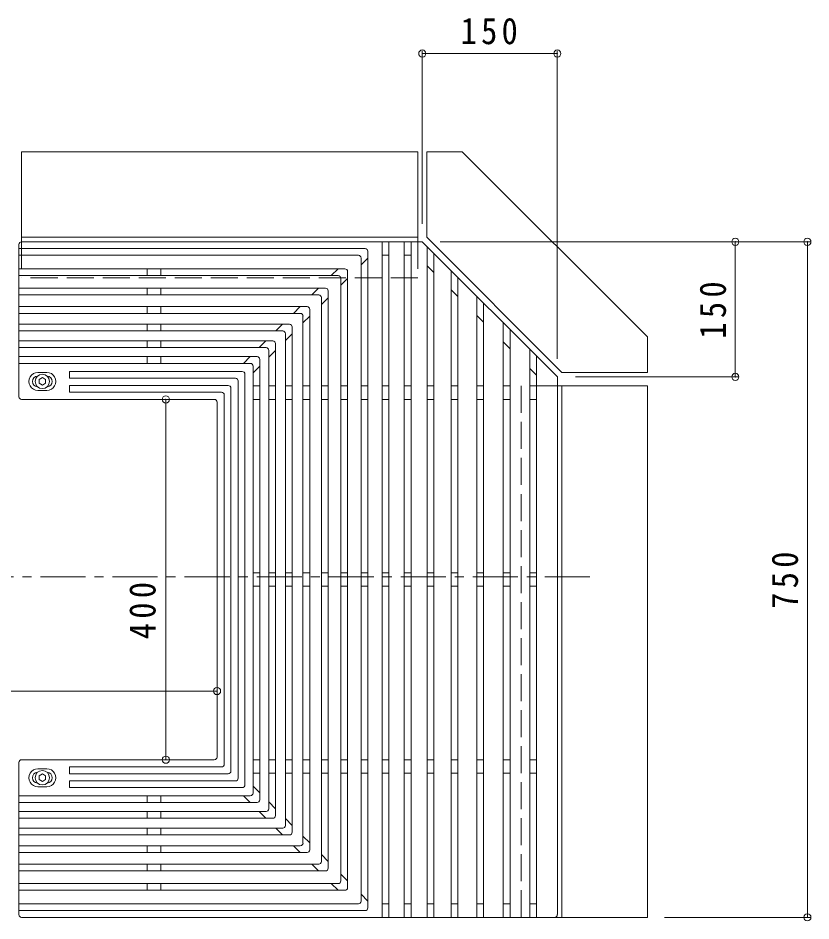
# Model space of a CAD drawing. Units: millimetres at full size, sheet at 1:10. Extents: x -1738 to 1878, y -1365 to 1063.
# Drawn here: x -877 to 4, y 61 to 1063 of the extents above; entities that cross this region are included whole.
import ezdxf

# ---------------------------------------------------------------- set-up
doc = ezdxf.new("R2010")
doc.units = ezdxf.units.MM
doc.header["$LTSCALE"] = 10
doc.header["$PDMODE"] = 32
doc.header["$PDSIZE"] = 8
doc.linetypes.add('CHAIN1', pattern=[8, 5, -1, 1, -1])
doc.linetypes.add('DASHED3', pattern=[4, 3, -1])
for name, color, linetype, lineweight in [('C-0', 3, 'Continuous', 13), ('C-1', 2, 'Continuous', 13), ('C-3', 6, 'Continuous', 13), ('C-4', 7, 'Continuous', 13)]:
    doc.layers.add(name, color=color, linetype=linetype, lineweight=lineweight)
doc.styles.add('ＭＳ ゴシック', font='')
doc.styles.get('ＭＳ ゴシック').set_extended_font_data('MS Gothic')

msp = doc.modelspace()

# ---------------------------------------------------------------- linework, layer by layer
at = {"layer": 'C-0'}
for p, q in [((-872.95, 814.75), (-427.95, 814.75)), ((-472.45, 814.75), (-472.45, 64.75)), ((-464.95, 814.75), (-464.95, 64.75)), ((-447.95, 814.75), (-447.95, 64.75)), ((-440.45, 814.75), (-440.45, 64.75)), ((-427.95, 814.75), (-277.94, 664.75)), ((-875.94, 811.75), (-875.94, 642.75)), ((-491.45, 807.25), (-875.94, 807.25)), ((-488.45, 75.25), (-488.45, 804.25)), ((-422.45, 809.25), (-422.45, 64.75)), ((-498.95, 799.75), (-875.94, 799.75)), ((-495.95, 82.75), (-495.95, 796.75)), ((-495.95, 789.14), (-488.45, 796.64)), ((-472.45, 799.75), (-464.95, 799.75)), ((-447.95, 799.75), (-440.45, 799.75)), ((-414.94, 801.75), (-414.94, 64.75)), ((-513.95, 784.75), (-875.94, 784.75)), ((-733.45, 777.25), (-733.45, 784.75)), ((-718.45, 777.25), (-718.45, 784.75)), ((-529.05, 777.25), (-521.55, 784.75)), ((-422.45, 788.04), (-414.94, 780.54)), ((-395.95, 782.75), (-395.95, 64.75)), ((-521.44, 777.25), (-875.94, 777.25)), ((-518.45, 105.25), (-518.45, 774.25)), ((-518.45, 766.64), (-510.94, 774.14)), ((-510.94, 97.75), (-510.94, 781.75)), ((-388.45, 775.25), (-388.45, 64.75)), ((-535.44, 763.25), (-875.94, 763.25)), ((-733.45, 755.75), (-733.45, 763.25)), ((-718.45, 755.75), (-718.45, 763.25)), ((-550.55, 755.75), (-543.05, 763.25)), ((-542.95, 755.75), (-875.94, 755.75)), ((-539.95, 126.75), (-539.95, 752.75)), ((-539.95, 745.14), (-532.45, 752.64)), ((-532.45, 119.25), (-532.45, 760.25)), ((-395.95, 761.54), (-388.45, 754.04)), ((-367.45, 754.25), (-367.45, 64.75)), ((-555.95, 742.75), (-875.94, 742.75)), ((-733.45, 735.25), (-733.45, 742.75)), ((-718.45, 735.25), (-718.45, 742.75)), ((-571.05, 735.25), (-563.55, 742.75)), ((-359.94, 746.75), (-359.94, 64.75)), ((-563.44, 735.25), (-875.94, 735.25)), ((-560.45, 147.25), (-560.45, 732.25)), ((-560.45, 724.64), (-552.95, 732.14)), ((-552.95, 139.75), (-552.95, 739.75)), ((-367.45, 733.04), (-359.94, 725.54)), ((-575.45, 723.25), (-875.94, 723.25)), ((-733.45, 715.75), (-733.45, 723.25)), ((-718.45, 715.75), (-718.45, 723.25)), ((-590.55, 715.75), (-583.05, 723.25)), ((-337.95, 724.75), (-337.95, 64.75)), ((-582.95, 715.75), (-875.94, 715.75)), ((-579.94, 166.75), (-579.94, 712.75)), ((-579.94, 705.14), (-572.45, 712.64)), ((-572.45, 159.25), (-572.45, 720.25)), ((-330.45, 717.25), (-330.45, 64.75)), ((-593.94, 704.75), (-875.94, 704.75)), ((-733.45, 697.25), (-733.45, 704.75)), ((-718.45, 697.25), (-718.45, 704.75)), ((-609.05, 697.25), (-601.55, 704.75)), ((-590.95, 177.75), (-590.95, 701.75)), ((-337.95, 703.54), (-330.45, 696.04)), ((-601.45, 697.25), (-875.94, 697.25)), ((-598.45, 185.25), (-598.45, 694.25)), ((-598.45, 686.64), (-590.95, 694.14)), ((-308.44, 695.25), (-308.44, 64.75)), ((-611.44, 687.25), (-875.94, 687.25)), ((-733.45, 679.75), (-733.45, 687.25)), ((-718.45, 679.75), (-718.45, 687.25)), ((-626.55, 679.75), (-619.05, 687.25)), ((-608.45, 195.25), (-608.45, 684.25)), ((-300.94, 687.75), (-300.94, 64.75)), ((-618.95, 679.75), (-875.94, 679.75)), ((-615.95, 202.75), (-615.95, 676.75)), ((-615.95, 669.14), (-608.45, 676.64)), ((-308.44, 674.04), (-300.94, 666.54)), ((-819.95, 663.25), (-819.95, 670.75)), ((-627.94, 670.75), (-819.95, 670.75)), ((-635.45, 663.25), (-819.95, 663.25)), ((-624.95, 211.75), (-624.95, 667.75)), ((-277.94, 67.75), (-277.94, 664.75)), ((-819.95, 647.75), (-819.95, 655.25)), ((-643.45, 655.25), (-819.95, 655.25)), ((-640.45, 227.25), (-640.45, 652.25)), ((-632.45, 219.25), (-632.45, 660.25)), ((-615.95, 654.75), (-608.45, 654.75)), ((-598.45, 654.75), (-590.95, 654.75)), ((-579.94, 654.75), (-572.45, 654.75)), ((-560.45, 654.75), (-552.95, 654.75)), ((-539.95, 654.75), (-532.45, 654.75)), ((-518.45, 654.75), (-510.94, 654.75)), ((-495.95, 654.75), (-488.45, 654.75)), ((-472.45, 654.75), (-464.95, 654.75)), ((-447.95, 654.75), (-440.45, 654.75)), ((-422.45, 654.75), (-414.94, 654.75)), ((-395.95, 654.75), (-388.45, 654.75)), ((-367.45, 654.75), (-359.94, 654.75)), ((-337.95, 654.75), (-330.45, 654.75)), ((-308.44, 654.75), (-300.94, 654.75)), ((-650.95, 647.75), (-819.95, 647.75)), ((-647.95, 234.75), (-647.95, 644.75)), ((-872.95, 639.75), (-658.95, 639.75)), ((-655.94, 242.75), (-655.94, 636.75)), ((-615.95, 639.75), (-608.45, 639.75)), ((-598.45, 639.75), (-590.95, 639.75)), ((-579.94, 639.75), (-572.45, 639.75)), ((-560.45, 639.75), (-552.95, 639.75)), ((-539.95, 639.75), (-532.45, 639.75)), ((-518.45, 639.75), (-510.94, 639.75)), ((-495.95, 639.75), (-488.45, 639.75)), ((-472.45, 639.75), (-464.95, 639.75)), ((-447.95, 639.75), (-440.45, 639.75)), ((-422.45, 639.75), (-414.94, 639.75)), ((-395.95, 639.75), (-388.45, 639.75)), ((-367.45, 639.75), (-359.94, 639.75)), ((-337.95, 639.75), (-330.45, 639.75)), ((-308.44, 639.75), (-300.94, 639.75)), ((-615.95, 447.25), (-608.45, 447.25)), ((-598.45, 447.25), (-590.95, 447.25)), ((-579.94, 447.25), (-572.45, 447.25)), ((-560.45, 447.25), (-552.95, 447.25)), ((-539.95, 447.25), (-532.45, 447.25)), ((-518.45, 447.25), (-510.94, 447.25)), ((-495.95, 447.25), (-488.45, 447.25)), ((-472.45, 447.25), (-464.95, 447.25)), ((-447.95, 447.25), (-440.45, 447.25)), ((-422.45, 447.25), (-414.94, 447.25)), ((-395.95, 447.25), (-388.45, 447.25)), ((-367.45, 447.25), (-359.94, 447.25)), ((-337.95, 447.25), (-330.45, 447.25)), ((-308.44, 447.25), (-300.94, 447.25)), ((-615.95, 432.25), (-608.45, 432.25)), ((-598.45, 432.25), (-590.95, 432.25)), ((-579.94, 432.25), (-572.45, 432.25)), ((-560.45, 432.25), (-552.95, 432.25)), ((-539.95, 432.25), (-532.45, 432.25)), ((-518.45, 432.25), (-510.94, 432.25)), ((-495.95, 432.25), (-488.45, 432.25)), ((-472.45, 432.25), (-464.95, 432.25)), ((-447.95, 432.25), (-440.45, 432.25)), ((-422.45, 432.25), (-414.94, 432.25)), ((-395.95, 432.25), (-388.45, 432.25)), ((-367.45, 432.25), (-359.94, 432.25)), ((-337.95, 432.25), (-330.45, 432.25)), ((-308.44, 432.25), (-300.94, 432.25)), ((-875.94, 236.75), (-875.94, 67.75)), ((-658.95, 239.75), (-872.95, 239.75)), ((-819.95, 231.75), (-819.95, 224.25)), ((-650.95, 231.75), (-819.95, 231.75)), ((-615.95, 239.75), (-608.45, 239.75)), ((-598.45, 239.75), (-590.95, 239.75)), ((-579.94, 239.75), (-572.45, 239.75)), ((-560.45, 239.75), (-552.95, 239.75)), ((-539.95, 239.75), (-532.45, 239.75)), ((-518.45, 239.75), (-510.94, 239.75)), ((-495.95, 239.75), (-488.45, 239.75)), ((-472.45, 239.75), (-464.95, 239.75)), ((-447.95, 239.75), (-440.45, 239.75)), ((-422.45, 239.75), (-414.94, 239.75)), ((-395.95, 239.75), (-388.45, 239.75)), ((-367.45, 239.75), (-359.94, 239.75)), ((-337.95, 239.75), (-330.45, 239.75)), ((-308.44, 239.75), (-300.94, 239.75)), ((-643.45, 224.25), (-819.95, 224.25)), ((-615.95, 224.75), (-608.45, 224.75)), ((-598.45, 224.75), (-590.95, 224.75)), ((-579.94, 224.75), (-572.45, 224.75)), ((-560.45, 224.75), (-552.95, 224.75)), ((-539.95, 224.75), (-532.45, 224.75)), ((-518.45, 224.75), (-510.94, 224.75)), ((-495.95, 224.75), (-488.45, 224.75)), ((-472.45, 224.75), (-464.95, 224.75)), ((-447.95, 224.75), (-440.45, 224.75)), ((-422.45, 224.75), (-414.94, 224.75)), ((-395.95, 224.75), (-388.45, 224.75)), ((-367.45, 224.75), (-359.94, 224.75)), ((-337.95, 224.75), (-330.45, 224.75)), ((-308.44, 224.75), (-300.94, 224.75)), ((-819.95, 216.25), (-819.95, 208.75)), ((-635.45, 216.25), (-819.95, 216.25)), ((-627.94, 208.75), (-819.95, 208.75)), ((-615.95, 210.36), (-608.45, 202.86)), ((-618.95, 199.75), (-875.94, 199.75)), ((-611.44, 192.25), (-875.94, 192.25)), ((-733.45, 199.75), (-733.45, 192.25)), ((-718.45, 199.75), (-718.45, 192.25)), ((-626.55, 199.75), (-619.05, 192.25)), ((-598.45, 192.86), (-590.95, 185.36)), ((-601.45, 182.25), (-875.94, 182.25)), ((-733.45, 182.25), (-733.45, 174.75)), ((-718.45, 182.25), (-718.45, 174.75)), ((-609.05, 182.25), (-601.55, 174.75)), ((-593.94, 174.75), (-875.94, 174.75)), ((-579.94, 174.36), (-572.45, 166.86)), ((-582.95, 163.75), (-875.94, 163.75)), ((-733.45, 163.75), (-733.45, 156.25)), ((-718.45, 163.75), (-718.45, 156.25)), ((-590.55, 163.75), (-583.05, 156.25)), ((-575.45, 156.25), (-875.94, 156.25)), ((-560.45, 154.86), (-552.95, 147.36)), ((-563.44, 144.25), (-875.94, 144.25)), ((-733.45, 144.25), (-733.45, 136.75)), ((-718.45, 144.25), (-718.45, 136.75)), ((-571.05, 144.25), (-563.55, 136.75)), ((-555.95, 136.75), (-875.94, 136.75)), ((-539.95, 134.36), (-532.45, 126.86)), ((-542.95, 123.75), (-875.94, 123.75)), ((-733.45, 123.75), (-733.45, 116.25)), ((-718.45, 123.75), (-718.45, 116.25)), ((-550.55, 123.75), (-543.05, 116.25)), ((-535.44, 116.25), (-875.94, 116.25)), ((-518.45, 112.86), (-510.94, 105.36)), ((-521.44, 102.25), (-875.94, 102.25)), ((-733.45, 102.25), (-733.45, 94.75)), ((-718.45, 102.25), (-718.45, 94.75)), ((-529.05, 102.25), (-521.55, 94.75)), ((-513.95, 94.75), (-875.94, 94.75)), ((-495.95, 90.36), (-488.45, 82.86)), ((-498.95, 79.75), (-875.94, 79.75)), ((-491.45, 72.25), (-875.94, 72.25)), ((-472.45, 79.75), (-464.95, 79.75)), ((-447.95, 79.75), (-440.45, 79.75)), ((-422.45, 79.75), (-414.94, 79.75)), ((-395.95, 79.75), (-388.45, 79.75)), ((-367.45, 79.75), (-359.94, 79.75)), ((-337.95, 79.75), (-330.45, 79.75)), ((-308.44, 79.75), (-300.94, 79.75)), ((-872.95, 64.75), (-280.95, 64.75))]:
    msp.add_line(p, q, dxfattribs=at)
at = {"layer": 'C-0', "linetype": 'CHAIN1'}
msp.add_line((-241.89, 442.75), (-1545.92, 442.75), dxfattribs=at)
at = {"layer": 'C-0'}
for centre, start, end in [((-872.95, 811.75), 90, 180), ((-491.45, 804.25), 0, 90), ((-498.95, 796.75), 0, 90), ((-513.95, 781.75), 0, 90), ((-521.44, 774.25), 0, 90), ((-535.44, 760.25), 0, 90), ((-542.95, 752.75), 0, 90), ((-555.95, 739.75), 0, 90), ((-563.44, 732.25), 0, 90), ((-575.45, 720.25), 0, 90), ((-582.95, 712.75), 0, 90), ((-593.94, 701.75), 0, 90), ((-601.45, 694.25), 0, 90), ((-611.44, 684.25), 0, 90), ((-618.95, 676.75), 0, 90), ((-635.45, 660.25), 0, 90), ((-627.94, 667.75), 0, 90), ((-643.45, 652.25), 0, 90), ((-872.95, 642.75), 180, 270), ((-650.95, 644.75), 0, 90), ((-658.95, 636.75), 0, 90), ((-658.95, 242.75), 270, 0), ((-872.95, 236.75), 90, 180), ((-650.95, 234.75), 270, 0), ((-643.45, 227.25), 270, 0), ((-635.45, 219.25), 270, 0), ((-627.94, 211.75), 270, 0), ((-618.95, 202.75), 270, 0), ((-611.44, 195.25), 270, 0), ((-601.45, 185.25), 270, 0), ((-593.94, 177.75), 270, 0), ((-582.95, 166.75), 270, 0), ((-575.45, 159.25), 270, 0), ((-563.44, 147.25), 270, 0), ((-555.95, 139.75), 270, 0), ((-542.95, 126.75), 270, 0), ((-535.44, 119.25), 270, 0), ((-521.44, 105.25), 270, 0), ((-513.95, 97.75), 270, 0), ((-498.95, 82.75), 270, 0), ((-491.45, 75.25), 270, 0), ((-872.95, 67.75), 180, 270), ((-872.95, 67.75), 180, 270), ((-280.95, 67.75), 270, 0)]:
    msp.add_arc(centre, 3, start, end, dxfattribs=at)
at = {"layer": 'C-1'}
for p, q in [((-432.94, 914.75), (-872.94, 914.75)), ((-872.94, 914.75), (-872.94, 814.75)), ((-432.94, 914.75), (-432.94, 814.75)), ((-422.94, 914.75), (-422.94, 819.75)), ((-422.94, 914.75), (-383.6, 914.75)), ((-432.94, 819.75), (-872.94, 819.75)), ((-422.94, 819.75), (-272.95, 669.75)), ((-177.95, 669.75), (-272.95, 669.75)), ((-177.95, 654.75), (-277.95, 654.75)), ((-272.95, 654.75), (-272.95, 64.75)), ((-177.95, 654.75), (-177.95, 64.75)), ((-177.95, 64.75), (-277.95, 64.75))]:
    msp.add_line(p, q, dxfattribs=at)
at = {"layer": 'C-1', "linetype": 'DASHED3'}
for p, q in [((-872.94, 814.75), (-872.94, 774.75)), ((-432.94, 814.75), (-432.94, 774.75)), ((-432.94, 774.75), (-872.94, 774.75)), ((-317.95, 654.75), (-317.95, 64.75)), ((-277.95, 654.75), (-317.95, 654.75)), ((-277.95, 64.75), (-317.95, 64.75))]:
    msp.add_line(p, q, dxfattribs=at)
at = {"layer": 'C-1'}
msp.add_lwpolyline([(-383.6, 914.75), (-177.95, 709.1), (-177.95, 669.75)], dxfattribs=at)
at = {"layer": 'C-3', "color": 4}
for p, q in [((-844.94, 669.75), (-854.94, 669.75)), ((-844.94, 649.75), (-854.94, 649.75)), ((-844.94, 229.75), (-854.94, 229.75)), ((-844.94, 209.75), (-854.94, 209.75))]:
    msp.add_line(p, q, dxfattribs=at)
for points in [[(-853.58, 657.65), (-853.58, 661.85), (-849.95, 663.95), (-846.31, 661.85), (-846.31, 657.65), (-849.95, 655.55)], [(-853.58, 221.85), (-853.58, 217.65), (-849.95, 215.55), (-846.31, 217.65), (-846.31, 221.85), (-849.95, 223.95)]]:
    msp.add_lwpolyline(points, close=True, dxfattribs=at)
for centre in [(-849.95, 659.75), (-849.95, 219.75)]:
    msp.add_circle(centre, 7.96, dxfattribs=at)
for centre, radius, start, end in [((-854.94, 659.75), 10, 89.99957, 270.00043), ((-854.94, 659.75), 6, 92.2937, 267.7063), ((-844.94, 659.75), 10, 269.99957, 90.00043), ((-844.94, 659.75), 6, 272.2937, 87.7063), ((-854.94, 219.75), 10, 89.99957, 270.00043), ((-854.94, 219.75), 6, 92.2937, 267.7063), ((-844.94, 219.75), 10, 269.99957, 90.00043), ((-844.94, 219.75), 6, 272.2937, 87.7063)]:
    msp.add_arc(centre, radius, start, end, dxfattribs=at)
at = {"layer": 'C-4'}
for p, q in [((-427.94, 1026.71), (-427.94, 834.75)), ((-427.94, 1023.71), (-277.95, 1023.71)), ((-277.95, 1026.71), (-277.95, 684.75)), ((2.76, 814.75), (-407.94, 814.75)), ((-80.24, 814.75), (-80.24, 664.75)), ((-0.24, 814.75), (-0.24, 64.75)), ((-77.24, 664.75), (-257.95, 664.75)), ((-712.84, 239.75), (-712.84, 639.75)), ((-1099.95, 316), (-655.94, 316)), ((2.76, 64.75), (-159.09, 64.75))]:
    msp.add_line(p, q, dxfattribs=at)
for p in [(-427.94, 1023.71), (-277.95, 1023.71), (-80.24, 814.75), (-0.24, 814.75), (-80.24, 664.75), (-712.84, 639.75), (-655.94, 316), (-712.84, 239.75), (-0.24, 64.75)]:
    msp.add_point(p, dxfattribs=at)

# ---------------------------------------------------------------- texts
at = {"layer": 'C-4', "color": 2, "insert": (-385.44, 1033.71), "char_height": 29.33, "attachment_point": 7, "style": 'ＭＳ ゴシック'}
msp.add_mtext('\\T1.27;\\W0.9;150', dxfattribs=at)
at = {"layer": 'C-4', "color": 2, "char_height": 29.33, "attachment_point": 7, "rotation": 90, "style": 'ＭＳ ゴシック'}
for s, insert in [('\\T1.27;\\W0.9;150', (-90.24, 707.25)), ('\\T1.27;\\W0.9;750', (-10.24, 407.25)), ('\\T1.27;\\W0.9;400', (-723.77, 373.51))]:
    msp.add_mtext(s, dxfattribs=dict(at, insert=insert))

doc.saveas('drawing.dxf')
